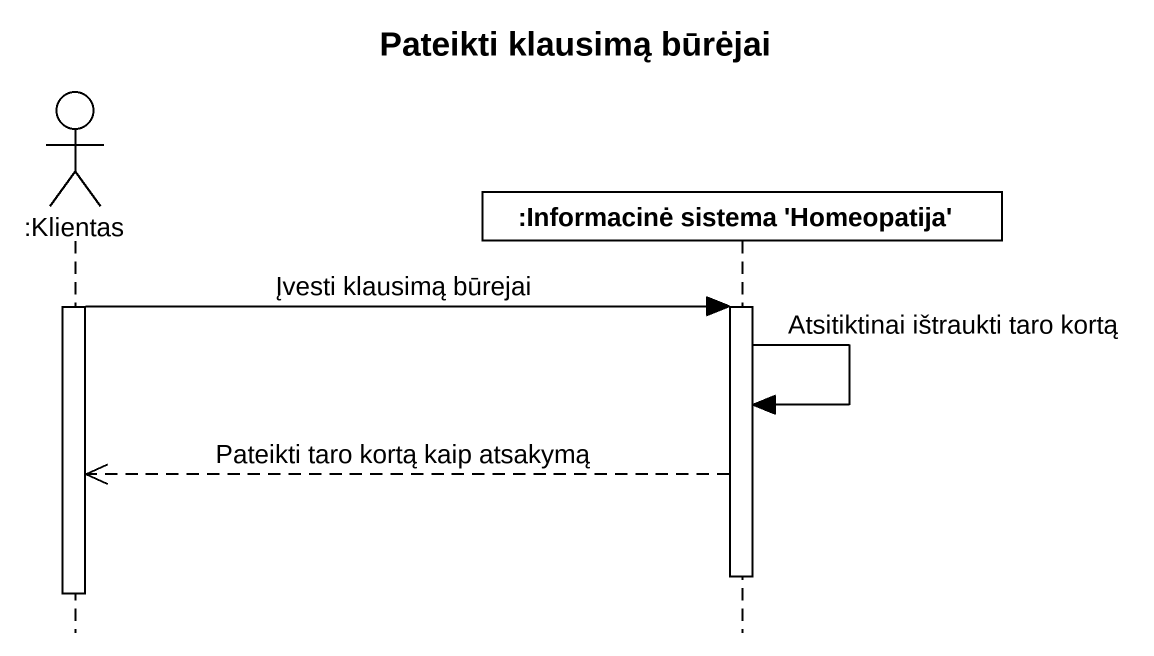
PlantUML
@startuml
title Pateikti klausimą būrėjai
hide footbox
actor ":Klientas" as Klientas
participant ":Informacinė sistema 'Homeopatija'" as Informacinė_sistema

activate Klientas
Klientas -> Informacinė_sistema : Įvesti klausimą būrejai
activate Informacinė_sistema
Informacinė_sistema -> Informacinė_sistema : Atsitiktinai ištraukti taro kortą
Informacinė_sistema -->> Klientas : Pateikti taro kortą kaip atsakymą
deactivate Informacinė_sistema
deactivate Klientas
@enduml
